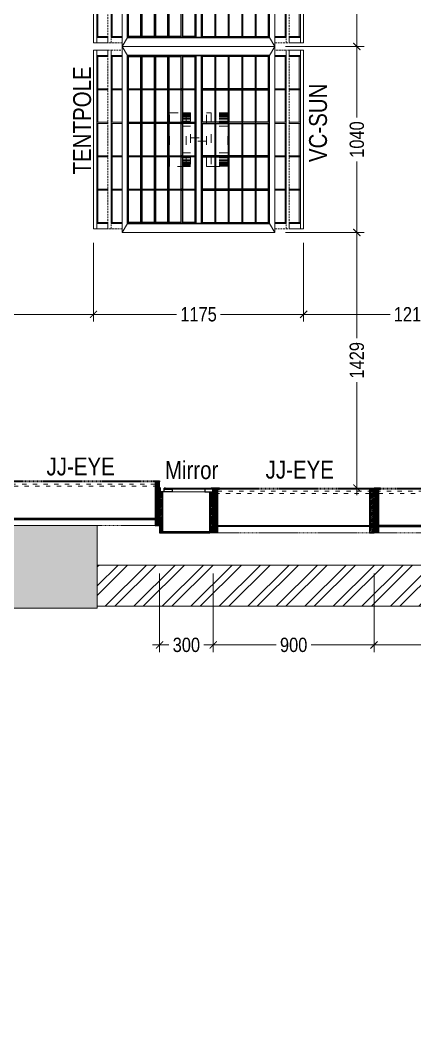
# Model space of a CAD drawing. Extents: x 4444 to 22214, y -867569 to -857440.
# Drawn here: x 8259 to 10467, y -867352 to -861721 of the extents above; entities that cross this region are included whole.
import ezdxf
from ezdxf.lldxf.tags import DXFTag

# ---------------------------------------------------------------- set-up
doc = ezdxf.new("R2010")
doc.units = 0
doc.header["$LTSCALE"] = 40
doc.header["$MEASUREMENT"] = 0
doc.header["$PDMODE"] = 3
for name, pattern in [('a_p6_plan_L18$0$HIDDEN', [0.375, 0.25, -0.125]), ('ACAD_ISO03W100', [30, 12, -18]), ('HIDDEN2', [0.1875, 0.125, -0.0625])]:
    doc.linetypes.add(name, pattern=pattern)
for name, color, linetype, lineweight in [('A-WALL-MASY', 1, 'Continuous', 9), ('Column', 243, 'Continuous', 9), ('Column hatch', 8, 'Continuous', 9), ('dimensions', 149, 'Continuous', 5), ('Floor-Unit', 1, 'Continuous', 13), ('LENS_TEXT', 31, 'HIDDEN2', 5), ('LN-DIMENSION', 252, 'Continuous', 5), ('LN-ELEVATION-1', 81, 'Continuous', 25), ('LN-ELEVATION-2', 103, 'Continuous', 20), ('LN-ELEVATION-3', 125, 'a_p6_plan_L18$0$HIDDEN', 18), ('LN-ELEVATION-4', 145, 'Continuous', 13), ('LN-ELEVATION-5', 167, 'Continuous', 5), ('LN-HATCH', 251, 'Continuous', 0), ('Mirror', 4, 'Continuous', 15), ('wall hatch', 22, 'Continuous', 9)]:
    doc.layers.add(name, color=color, linetype=linetype, lineweight=lineweight)
doc.styles.get("Standard").update_dxf_attribs({"font": 'ARIALN.TTF'})
tags = doc.linetypes.add('DASHED2', pattern=[0.375, 0.25, -0.125]).pattern_tags.tags
tags[6:7] = [DXFTag(74, 4), DXFTag(75, 0), DXFTag(340, '0'), DXFTag(46, 1.0), DXFTag(50, 0.0), DXFTag(44, 0.0), DXFTag(45, 0.0)]
tags[4:5] = [DXFTag(74, 4), DXFTag(75, 0), DXFTag(340, '0'), DXFTag(46, 1.0), DXFTag(50, 0.0), DXFTag(44, 0.0), DXFTag(45, 0.0)]
doc.dimstyles.new('Working', dxfattribs={"dimscale": 0.8, "dimtxt": 100, "dimasz": 50, "dimexe": 50, "dimexo": 50, "dimgap": 25, "dimtad": 0, "dimdec": 0, "dimzin": 0, "dimdsep": 46, "dimtxsty": 'Standard', "dimblk": 'ARCHTICK', "dimcen": 0, "dimdle": 50, "dimclrd": 250, "dimclre": 8, "dimclrt": 7, "dimadec": 0, "dimazin": 0, "dimtfac": 1, "dimtdec": 0, "dimtofl": 0, "dimtmove": 1, "dimatfit": 3, "dimfxl": 3, "dimtolj": 1, "dimlwd": 5, "dimlwe": 0, "dimarcsym": 0})
pattern_1 = [(45, (4208834.247, 1706614.74), (-4.4901280605, 4.4901280605), [])]
pattern_2 = [(45, (4209134.247, 1706614.74), (-4.4901280605, 4.4901280605), [])]

# ---------------------------------------------------------------- blocks, each defined once
blk = doc.blocks.new('awefqwf')
at = {"layer": 'Column hatch'}
h = blk.add_hatch(color=256, dxfattribs=at)
h.dxf.hatch_style = 1
h.paths.add_polyline_path([(-4403, -8989), (-3393, -8989), (-3393, -8439), (-4403, -8439)])
h.paths.add_polyline_path([(-377, -4885), (0, -4885), (0, -4436), (-377, -4436)])
h.paths.add_polyline_path([(-684, -443), (0, -443), (0, 0), (-684, 0)])
h.paths.add_polyline_path([(-4254, -582), (-3474, -582), (-3474, 0), (-4254, 0)])
h.paths.add_polyline_path([(-9029, -617), (-8338, -617), (-8338, 0), (-9029, 0)])
h.paths.add_polyline_path([(-13667, -615), (-12948, -615), (-12948, 0), (-13667, 0)])
h.paths.add_polyline_path([(-13655, -6646), (-13124, -6646), (-13124, -6185), (-13655, -6185)])
at = {"layer": 'wall hatch'}
h = blk.add_hatch(dxfattribs=at)
h.set_pattern_fill('ANSI32', color=256, scale=300, angle=-0.13)
h.set_pattern_definition([(44.87, (-16178221.86, 1096019.62), (-79.36881616, 79.7298001), []), (44.87, (-16178168.82, 1096019.5), (-79.36881616, 79.7298001), [])])
h.paths.add_polyline_path([(-13124, -6636), (-8523, -6636), (-8523, -6455), (-6255, -6455), (-6255, -7141), (-5150, -7141), (-5150, -8989), (-4403, -8989), (-4403, -8776), (-4920, -8776), (-4920, -7019), (-4275, -7019), (-4275, -6225), (-4375, -6225), (-4375, -6911), (-6025, -6911), (-6025, -6225), (-8753, -6225), (-8753, -6406), (-13124, -6406)])
h.paths.add_polyline_path([(-3615, -8439), (-3393, -8439), (-3393, -6225), (-3615, -6225)])
h.paths.add_polyline_path([(-3393, -8989), (0, -8989), (0, -4885), (-230, -4885), (-230, -8759), (-3393, -8759)])
h.paths.add_polyline_path([(-177, -4436), (0, -4436), (0, -443), (-177, -443)])
h.paths.add_polyline_path([(-8338, -286), (-4254, -286), (-4254, 0), (-8338, 0)])
h.paths.add_polyline_path([(-12948, -307), (-9029, -307), (-9029, 0), (-12948, 0)])
h.paths.add_polyline_path([(-3474, -230), (-684, -230), (-684, 0), (-3474, 0)])
at = {"layer": 'A-WALL-MASY'}
for p, q in [((-13124, -6406), (-8753, -6406)), ((-13124, -6636), (-8523, -6636))]:
    blk.add_line(p, q, dxfattribs=at)
at = {"layer": 'Column'}
blk.add_lwpolyline([(-13124, -6185), (-13655, -6185), (-13655, -6646), (-13124, -6646)], close=True, dxfattribs=at)
blk = doc.blocks.new('GFCHGFD')
at = {"layer": 'LN-HATCH', "ltscale": 0.5}
h = blk.add_hatch(dxfattribs=at)
h.set_pattern_fill('ANSI31', color=256, scale=2)
h.set_pattern_definition([(45, (4060076.63, 1708724.648), (-4.4901280605, 4.4901280605), [])])
h.paths.add_polyline_path([(-144.2, 105.2), (-126.2, 105.2), (-126.2, -123.8), (-144.2, -123.8)])
h.paths.add_polyline_path([(-126.2, 99.2), (137.8, 99.2), (137.8, 105.2), (-126.2, 105.2)])
h.paths.add_polyline_path([(155.8, 105.2), (137.8, 105.2), (137.8, -123.8), (155.8, -123.8)])
at = {"layer": 'LN-ELEVATION-1'}
for points in [[(-144.2, 105.2), (-126.2, 105.2), (-126.2, -123.8), (-144.2, -123.8)], [(-126.2, 99.2), (137.8, 99.2), (137.8, 105.2), (-126.2, 105.2)], [(155.8, 105.2), (137.8, 105.2), (137.8, -123.8), (155.8, -123.8)], [(-97.2, -137.8), (-97.2, -123.8), (-142.2, -123.8), (-142.2, -144.8), (-133.2, -144.8), (-133.2, -143.3), (-140.7, -143.3), (-140.7, -137.8)], [(85.8, -137.8), (85.8, -123.8), (130.8, -123.8), (130.8, -144.8), (121.8, -144.8), (121.8, -143.3), (129.3, -143.3), (129.3, -137.8)], [(147.8, -144.8), (147.8, -143.3), (152.3, -143.3), (152.3, -125.3), (130.8, -125.3), (130.8, -123.8), (153.8, -123.8), (153.8, -144.8)]]:
    blk.add_lwpolyline(points, close=True, dxfattribs=at)
at = {"layer": 'LN-ELEVATION-2'}
blk.add_lwpolyline([(-97.2, -137.8), (85.8, -137.8), (85.8, -123.8), (-97.2, -123.8)], close=True, dxfattribs=at)
at = {"layer": 'LN-ELEVATION-4', "ltscale": 0.5}
blk.add_line((121.8, -144.8), (-133.2, -144.8), dxfattribs=at)
at = {"layer": 'Mirror', "lineweight": 0}
blk.add_lwpolyline([(-140.7, -137.8), (129.3, -137.8), (129.3, -143.3), (-140.7, -143.3)], close=True, dxfattribs=at)
blk = doc.blocks.new('dfbdfhq')
at = {"layer": 'LN-HATCH', "ltscale": 0.5}
h = blk.add_hatch(dxfattribs=at)
h.set_pattern_fill('ANSI31', color=256, scale=50)
h.paths.add_polyline_path([(-911.8, 0), (-911.8, -190), (-905.8, -190), (-905.8, -200), (-911.8, -200), (-911.8, -244), (-886.8, -244), (-886.8, 0)])
h = blk.add_hatch(dxfattribs=at)
h.set_pattern_fill('ANSI31', color=256, scale=2)
h.set_pattern_definition(pattern_1)
h.paths.add_polyline_path([(-11.8, 0), (-11.8, -190), (-17.8, -190), (-17.8, -200), (-11.8, -200), (-11.8, -244), (-36.8, -244), (-36.8, 0)])
h = blk.add_hatch(dxfattribs=at)
h.set_pattern_fill('ANSI31', color=256, scale=2)
h.set_pattern_definition(pattern_2)
h.paths.add_polyline_path([(-36.8, -40), (-886.8, -40), (-886.8, -34), (-36.8, -34)])
h = blk.add_hatch(dxfattribs=at)
h.set_pattern_fill('ANSI31', color=256, scale=2)
h.set_pattern_definition(pattern_2)
h.paths.add_polyline_path([(-876.8, -244), (-876.8, -250), (-911.8, -250), (-911.8, -244)])
h = blk.add_hatch(dxfattribs=at)
h.set_pattern_fill('ANSI31', color=256, scale=2)
h.set_pattern_definition(pattern_1)
h.paths.add_polyline_path([(-46.8, -244), (-46.8, -250), (-11.8, -250), (-11.8, -244)])
at = {"layer": 'LN-ELEVATION-1', "ltscale": 0.5}
for points in [[(-911.8, 0), (-911.8, -190), (-905.8, -190), (-905.8, -200), (-911.8, -200), (-911.8, -244), (-886.8, -244), (-886.8, 0)], [(-11.8, 0), (-11.8, -190), (-17.8, -190), (-17.8, -200), (-11.8, -200), (-11.8, -244), (-36.8, -244), (-36.8, 0)], [(-36.8, -40), (-886.8, -40), (-886.8, -34), (-36.8, -34)], [(-876.8, -244), (-876.8, -250), (-911.8, -250), (-911.8, -244)], [(-46.8, -244), (-46.8, -250), (-11.8, -250), (-11.8, -244)]]:
    blk.add_lwpolyline(points, close=True, dxfattribs=at)
at = {"layer": 'LN-ELEVATION-3', "ltscale": 0.5}
for p, q in [((-886.8, 0), (-36.8, 0)), ((-876.8, -244), (-46.8, -244)), ((-46.8, -250), (-876.8, -250))]:
    blk.add_line(p, q, dxfattribs=at)
at = {"layer": 'LN-ELEVATION-4', "linetype": 'ACAD_ISO03W100', "ltscale": 0.05}
blk.add_lwpolyline([(-886.8, -220), (-36.8, -220), (-36.8, -232), (-886.8, -232)], close=True, dxfattribs=at)
blk = doc.blocks.new('ffgd')
at = {"layer": 'LN-ELEVATION-4', "linetype": 'ACAD_ISO03W100', "ltscale": 0.1}
blk.add_lwpolyline([(0, 47.3), (0, -41.5), (-20, -41.5), (-20, 47.3)], close=True, dxfattribs=at)
at = {"layer": 'LN-ELEVATION-5', "linetype": 'ACAD_ISO03W100', "ltscale": 0.1}
for p, q in [((-159.9, 165.7), (-159.9, 47.3)), ((-159.7, 165.7), (-159.7, 47.3)), ((-159.4, 165.7), (-159.4, 47.3)), ((-159, 165.7), (-159, 47.3)), ((-158.5, 165.7), (-158.5, 47.3)), ((-157.9, 165.7), (-157.9, 47.3)), ((-157.1, 165.7), (-157.1, 47.3)), ((-156.1, 165.7), (-156.1, 47.3)), ((-154.1, 165.7), (-154.1, 47.3)), ((-151.1, 165.7), (-151.1, 47.3)), ((-146.1, 165.7), (-146.1, 47.3)), ((-141.1, 165.7), (-141.1, 47.3)), ((-135.1, 165.7), (-135.1, 47.3)), ((-128.1, 165.7), (-128.1, 47.3)), ((-120.1, 165.7), (-120.1, 47.3)), ((-111.1, 165.7), (-111.1, 47.3)), ((-102.1, 165.7), (-102.1, 47.3)), ((-85, 165.7), (-85, 47.3)), ((65, 165.7), (65, 47.3)), ((82.1, 165.7), (82.1, 47.3)), ((91.1, 165.7), (91.1, 47.3)), ((100.1, 165.7), (100.1, 47.3)), ((108.1, 165.7), (108.1, 47.3)), ((115.1, 165.7), (115.1, 47.3)), ((121.1, 165.7), (121.1, 47.3)), ((126.1, 165.7), (126.1, 47.3)), ((131.1, 165.7), (131.1, 47.3)), ((134.1, 165.7), (134.1, 47.3)), ((136.1, 165.7), (136.1, 47.3)), ((137.1, 165.7), (137.1, 47.3)), ((137.9, 165.7), (137.9, 47.3)), ((138.5, 165.7), (138.5, 47.3)), ((139, 165.7), (139, 47.3)), ((139.4, 165.7), (139.4, 47.3)), ((139.7, 165.7), (139.7, 47.3)), ((139.9, 165.7), (139.9, 47.3)), ((-159.9, -41.5), (-159.9, -159.9)), ((-159.7, -41.5), (-159.7, -159.9)), ((-159.4, -41.5), (-159.4, -159.9)), ((-159, -41.5), (-159, -159.9)), ((-158.5, -41.5), (-158.5, -159.9)), ((-157.9, -41.5), (-157.9, -159.9)), ((-157.1, -41.5), (-157.1, -159.9)), ((-156.1, -41.5), (-156.1, -159.9)), ((-154.1, -41.5), (-154.1, -159.9)), ((-151.1, -41.5), (-151.1, -159.9)), ((-146.1, -41.5), (-146.1, -159.9)), ((-141.1, -41.5), (-141.1, -159.9)), ((-135.1, -41.5), (-135.1, -159.9)), ((-128.1, -41.5), (-128.1, -159.9)), ((-120.1, -41.5), (-120.1, -159.9)), ((-111.1, -41.5), (-111.1, -159.9)), ((-102.1, -41.5), (-102.1, -159.9)), ((-85, -41.5), (-85, -159.9)), ((65, -41.5), (65, -159.9)), ((82.1, -41.5), (82.1, -159.9)), ((91.1, -41.5), (91.1, -159.9)), ((100.1, -41.5), (100.1, -159.9)), ((108.1, -41.5), (108.1, -159.9)), ((115.1, -41.5), (115.1, -159.9)), ((121.1, -41.5), (121.1, -159.9)), ((126.1, -41.5), (126.1, -159.9)), ((131.1, -41.5), (131.1, -159.9)), ((134.1, -41.5), (134.1, -159.9)), ((136.1, -41.5), (136.1, -159.9)), ((137.1, -41.5), (137.1, -159.9)), ((137.9, -41.5), (137.9, -159.9)), ((138.5, -41.5), (138.5, -159.9)), ((139, -41.5), (139, -159.9)), ((139.4, -41.5), (139.4, -159.9)), ((139.7, -41.5), (139.7, -159.9)), ((139.9, -41.5), (139.9, -159.9))]:
    blk.add_line(p, q, dxfattribs=at)
for points in [[(140, 73), (140, 165.7), (-160, 165.7), (-160, 73)], [(140, -67.1), (140, -159.9), (-160, -159.9), (-160, -67.1)]]:
    blk.add_lwpolyline(points, dxfattribs=at)
for points in [[(140, 73), (140, 47.3), (-160, 47.3), (-160, 73)], [(140, -41.5), (140, -67.1), (-160, -67.1), (-160, -41.5)]]:
    blk.add_lwpolyline(points, close=True, dxfattribs=at)
blk = doc.blocks.new('A$Cf47e29e2')
at = {"layer": 'LN-ELEVATION-1'}
for points in [[(-341.8, -6), (-341.8, 934), (453.2, 934), (453.2, -6)], [(40.7, -6), (40.7, 934), (-341.8, 934), (-341.8, -6)], [(-260.8, 747.2), (-260.8, 934), (-266.8, 934), (-266.8, 747.2)], [(-185.4, 747.2), (-185.4, 934), (-191.4, 934), (-191.4, 747.2)], [(-110.1, 747.2), (-110.1, 934), (-116.1, 934), (-116.1, 747.2)], [(-34.7, 747.2), (-34.7, 934), (-40.7, 934), (-40.7, 747.2)], [(70.7, -6), (70.7, 934), (40.7, 934), (40.7, -6)], [(70.7, -6), (70.7, 934), (453.2, 934), (453.2, -6)], [(146.1, 747.2), (146.1, 934), (152.1, 934), (152.1, 747.2)], [(221.4, 747.2), (221.4, 934), (227.4, 934), (227.4, 747.2)], [(296.8, 747.2), (296.8, 934), (302.8, 934), (302.8, 747.2)], [(372.2, 747.2), (372.2, 934), (378.2, 934), (378.2, 747.2)], [(40.7, 741.2), (40.7, 747.2), (-341.8, 747.2), (-341.8, 741.2)], [(-260.8, 560.4), (-260.8, 741.2), (-266.8, 741.2), (-266.8, 560.4)], [(-185.4, 560.4), (-185.4, 741.2), (-191.4, 741.2), (-191.4, 560.4)], [(-110.1, 560.4), (-110.1, 741.2), (-116.1, 741.2), (-116.1, 560.4)], [(-34.7, 560.4), (-34.7, 741.2), (-40.7, 741.2), (-40.7, 560.4)], [(70.7, 741.2), (70.7, 747.2), (453.2, 747.2), (453.2, 741.2)], [(146.1, 560.4), (146.1, 741.2), (152.1, 741.2), (152.1, 560.4)], [(221.4, 560.4), (221.4, 741.2), (227.4, 741.2), (227.4, 560.4)], [(296.8, 560.4), (296.8, 741.2), (302.8, 741.2), (302.8, 560.4)], [(372.2, 560.4), (372.2, 741.2), (378.2, 741.2), (378.2, 560.4)], [(40.7, 554.4), (40.7, 560.4), (-341.8, 560.4), (-341.8, 554.4)], [(-260.8, 373.6), (-260.8, 554.4), (-266.8, 554.4), (-266.8, 373.6)], [(-185.4, 373.6), (-185.4, 554.4), (-191.4, 554.4), (-191.4, 373.6)], [(-110.1, 373.6), (-110.1, 554.4), (-116.1, 554.4), (-116.1, 373.6)], [(-34.7, 373.6), (-34.7, 554.4), (-40.7, 554.4), (-40.7, 373.6)], [(70.7, 554.4), (70.7, 560.4), (453.2, 560.4), (453.2, 554.4)], [(146.1, 373.6), (146.1, 554.4), (152.1, 554.4), (152.1, 373.6)], [(221.4, 373.6), (221.4, 554.4), (227.4, 554.4), (227.4, 373.6)], [(296.8, 373.6), (296.8, 554.4), (302.8, 554.4), (302.8, 373.6)], [(372.2, 373.6), (372.2, 554.4), (378.2, 554.4), (378.2, 373.6)], [(40.7, 367.6), (40.7, 373.6), (-341.8, 373.6), (-341.8, 367.6)], [(-260.8, 186.8), (-260.8, 367.6), (-266.8, 367.6), (-266.8, 186.8)], [(-185.4, 186.8), (-185.4, 367.6), (-191.4, 367.6), (-191.4, 186.8)], [(-110.1, 186.8), (-110.1, 367.6), (-116.1, 367.6), (-116.1, 186.8)], [(-34.7, 186.8), (-34.7, 367.6), (-40.7, 367.6), (-40.7, 186.8)], [(70.7, 367.6), (70.7, 373.6), (453.2, 373.6), (453.2, 367.6)], [(146.1, 186.8), (146.1, 367.6), (152.1, 367.6), (152.1, 186.8)], [(221.4, 186.8), (221.4, 367.6), (227.4, 367.6), (227.4, 186.8)], [(296.8, 186.8), (296.8, 367.6), (302.8, 367.6), (302.8, 186.8)], [(372.2, 186.8), (372.2, 367.6), (378.2, 367.6), (378.2, 186.8)], [(40.7, 180.8), (40.7, 186.8), (-341.8, 186.8), (-341.8, 180.8)], [(-260.8, -6), (-260.8, 180.8), (-266.8, 180.8), (-266.8, -6)], [(-185.4, -6), (-185.4, 180.8), (-191.4, 180.8), (-191.4, -6)], [(-110.1, -6), (-110.1, 180.8), (-116.1, 180.8), (-116.1, -6)], [(-34.7, -6), (-34.7, 180.8), (-40.7, 180.8), (-40.7, -6)], [(70.7, 180.8), (70.7, 186.8), (453.2, 186.8), (453.2, 180.8)], [(146.1, -6), (146.1, 180.8), (152.1, 180.8), (152.1, -6)], [(221.4, -6), (221.4, 180.8), (227.4, 180.8), (227.4, -6)], [(296.8, -6), (296.8, 180.8), (302.8, 180.8), (302.8, -6)], [(372.2, -6), (372.2, 180.8), (378.2, 180.8), (378.2, -6)]]:
    blk.add_lwpolyline(points, close=True, dxfattribs=at)
for points in [[(-191.4, 928), (-335.8, 928), (-335.8, 747.2)], [(-116.1, 928), (-185.4, 928)], [(-40.7, 928), (-110.1, 928)], [(34.7, 747.2), (34.7, 928), (-34.7, 928)], [(76.7, 747.2), (76.7, 928), (146.1, 928)], [(152.1, 928), (221.4, 928)], [(227.4, 928), (296.8, 928)], [(302.8, 928), (447.2, 928), (447.2, 747.2)], [(-335.8, 741.2), (-335.8, 560.4)], [(34.7, 560.4), (34.7, 741.2)], [(76.7, 560.4), (76.7, 741.2)], [(447.2, 741.2), (447.2, 560.4)], [(-335.8, 554.4), (-335.8, 373.6)], [(34.7, 373.6), (34.7, 554.4)], [(76.7, 373.6), (76.7, 554.4)], [(447.2, 554.4), (447.2, 373.6)], [(-335.8, 367.6), (-335.8, 186.8)], [(34.7, 186.8), (34.7, 367.6)], [(76.7, 186.8), (76.7, 367.6)], [(447.2, 367.6), (447.2, 186.8)], [(-335.8, 180.8), (-335.8, 0), (-191.4, 0)], [(-34.7, 0), (34.7, 0), (34.7, 180.8)], [(146.1, 0), (76.7, 0), (76.7, 180.8)], [(447.2, 180.8), (447.2, 0), (302.8, 0)], [(-185.4, 0), (-116.1, 0)], [(-110.1, 0), (-40.7, 0)], [(221.4, 0), (152.1, 0)], [(296.8, 0), (227.4, 0)]]:
    blk.add_lwpolyline(points, dxfattribs=at)
at = {"layer": 'LN-ELEVATION-2'}
blk.add_lwpolyline([(-371.8, -56), (-371.8, 984), (483.2, 984), (483.2, -56)], close=True, dxfattribs=at)
for points in [[(-341.8, 934), (-371.8, 984)], [(453.2, 934), (483.2, 984)], [(-341.8, -6), (-371.8, -56)], [(453.2, -6), (483.2, -56)]]:
    blk.add_lwpolyline(points, dxfattribs=at)
at = {"layer": 'LN-ELEVATION-3'}
for points in [[(-433.8, -36), (-433.8, 964), (-451.8, 964), (-451.8, -36)], [(-371.8, 934), (-371.8, 964), (-433.8, 964), (-433.8, 934)], [(483.2, 934), (483.2, 964), (545.2, 964), (545.2, 934)], [(545.2, -36), (545.2, 964), (563.2, 964), (563.2, -36)], [(-371.8, -36), (-371.8, -6), (-433.8, -6), (-433.8, -36)], [(483.2, -36), (483.2, -6), (545.2, -6), (545.2, -36)]]:
    blk.add_lwpolyline(points, close=True, dxfattribs=at)
at = {"layer": 'LN-ELEVATION-4'}
for points in [[(-513.8, -36), (-513.8, 964), (-531.8, 964), (-531.8, -36)], [(-451.8, 934), (-451.8, 964), (-513.8, 964), (-513.8, 934)], [(563.2, 934), (563.2, 964), (625.2, 964), (625.2, 934)], [(625.2, -36), (625.2, 964), (643.2, 964), (643.2, -36)], [(-371.8, 928), (-371.8, 934), (-433.8, 934), (-433.8, 928)], [(-427.8, 747.2), (-427.8, 928), (-433.8, 928), (-433.8, 747.2)], [(483.2, 928), (483.2, 934), (545.2, 934), (545.2, 928)], [(539.2, 747.2), (539.2, 928), (545.2, 928), (545.2, 747.2)], [(-371.8, 741.2), (-371.8, 747.2), (-433.8, 747.2), (-433.8, 741.2)], [(-427.8, 560.4), (-427.8, 741.2), (-433.8, 741.2), (-433.8, 560.4)], [(483.2, 741.2), (483.2, 747.2), (545.2, 747.2), (545.2, 741.2)], [(539.2, 560.4), (539.2, 741.2), (545.2, 741.2), (545.2, 560.4)], [(-371.8, 554.4), (-371.8, 560.4), (-433.8, 560.4), (-433.8, 554.4)], [(-427.8, 373.6), (-427.8, 554.4), (-433.8, 554.4), (-433.8, 373.6)], [(483.2, 554.4), (483.2, 560.4), (545.2, 560.4), (545.2, 554.4)], [(539.2, 373.6), (539.2, 554.4), (545.2, 554.4), (545.2, 373.6)], [(-371.8, 367.6), (-371.8, 373.6), (-433.8, 373.6), (-433.8, 367.6)], [(-427.8, 186.8), (-427.8, 367.6), (-433.8, 367.6), (-433.8, 186.8)], [(483.2, 367.6), (483.2, 373.6), (545.2, 373.6), (545.2, 367.6)], [(539.2, 186.8), (539.2, 367.6), (545.2, 367.6), (545.2, 186.8)], [(-371.8, 180.8), (-371.8, 186.8), (-433.8, 186.8), (-433.8, 180.8)], [(-427.8, 0), (-427.8, 180.8), (-433.8, 180.8), (-433.8, 0)], [(483.2, 180.8), (483.2, 186.8), (545.2, 186.8), (545.2, 180.8)], [(539.2, 0), (539.2, 180.8), (545.2, 180.8), (545.2, 0)], [(-371.8, -6), (-371.8, 0), (-433.8, 0), (-433.8, -6)], [(483.2, -6), (483.2, 0), (545.2, 0), (545.2, -6)], [(-451.8, -36), (-451.8, -6), (-513.8, -6), (-513.8, -36)], [(563.2, -36), (563.2, -6), (625.2, -6), (625.2, -36)]]:
    blk.add_lwpolyline(points, close=True, dxfattribs=at)
at = {"layer": 'LN-ELEVATION-5'}
for points in [[(-451.8, 928), (-451.8, 934), (-513.8, 934), (-513.8, 928)], [(-507.8, 747.2), (-507.8, 928), (-513.8, 928), (-513.8, 747.2)], [(563.2, 928), (563.2, 934), (625.2, 934), (625.2, 928)], [(619.2, 747.2), (619.2, 928), (625.2, 928), (625.2, 747.2)], [(-451.8, 741.2), (-451.8, 747.2), (-513.8, 747.2), (-513.8, 741.2)], [(-507.8, 560.4), (-507.8, 741.2), (-513.8, 741.2), (-513.8, 560.4)], [(563.2, 741.2), (563.2, 747.2), (625.2, 747.2), (625.2, 741.2)], [(619.2, 560.4), (619.2, 741.2), (625.2, 741.2), (625.2, 560.4)], [(-451.8, 554.4), (-451.8, 560.4), (-513.8, 560.4), (-513.8, 554.4)], [(-507.8, 373.6), (-507.8, 554.4), (-513.8, 554.4), (-513.8, 373.6)], [(563.2, 554.4), (563.2, 560.4), (625.2, 560.4), (625.2, 554.4)], [(619.2, 373.6), (619.2, 554.4), (625.2, 554.4), (625.2, 373.6)], [(-451.8, 367.6), (-451.8, 373.6), (-513.8, 373.6), (-513.8, 367.6)], [(-507.8, 186.8), (-507.8, 367.6), (-513.8, 367.6), (-513.8, 186.8)], [(563.2, 367.6), (563.2, 373.6), (625.2, 373.6), (625.2, 367.6)], [(619.2, 186.8), (619.2, 367.6), (625.2, 367.6), (625.2, 186.8)], [(-451.8, 180.8), (-451.8, 186.8), (-513.8, 186.8), (-513.8, 180.8)], [(-507.8, 0), (-507.8, 180.8), (-513.8, 180.8), (-513.8, 0)], [(563.2, 180.8), (563.2, 186.8), (625.2, 186.8), (625.2, 180.8)], [(619.2, 0), (619.2, 180.8), (625.2, 180.8), (625.2, 0)], [(-451.8, -6), (-451.8, 0), (-513.8, 0), (-513.8, -6)], [(563.2, -6), (563.2, 0), (625.2, 0), (625.2, -6)]]:
    blk.add_lwpolyline(points, close=True, dxfattribs=at)
at = {"layer": 'LN-DIMENSION', "xscale": -1, "rotation": 270}
blk.add_blockref('ffgd', (52.8, 474), dxfattribs=at)
blk = doc.blocks.new('_ArchTick')
at = {"const_width": 0.15}
blk.add_lwpolyline([(-0.5, -0.5), (0.5, 0.5)], dxfattribs=at)
blk = doc.blocks.new('*D127')
at = {"layer": 'Defpoints', "color": 0, "ltscale": 50, "transparency": 16777216}
for p in [(9038.9, -864588.1), (9338.9, -864588.1), (9338.9, -865215.8)]:
    blk.add_point(p, dxfattribs=at)
at = {"layer": 'dimensions', "color": 8, "linetype": 'DASHED2', "lineweight": 0, "ltscale": 50, "transparency": 16777216}
for p, q in [((9038.9, -864815.8), (9038.9, -865255.8)), ((9338.9, -864815.8), (9338.9, -865255.8))]:
    blk.add_line(p, q, dxfattribs=at)
at = {"layer": 'dimensions', "color": 250, "linetype": 'DASHED2', "lineweight": 5, "ltscale": 50, "transparency": 16777216}
for p, q in [((8998.9, -865215.8), (9096.5, -865215.8)), ((9378.9, -865215.8), (9281.2, -865215.8))]:
    blk.add_line(p, q, dxfattribs=at)
at = {"layer": 'dimensions', "color": 250, "lineweight": 5, "ltscale": 50, "transparency": 16777216, "xscale": 40, "yscale": 40, "zscale": 40, "rotation": 180}
blk.add_blockref('_ArchTick', (9038.9, -865215.8), dxfattribs=at)
at = {"layer": 'dimensions', "color": 250, "lineweight": 5, "ltscale": 50, "transparency": 16777216, "xscale": 40, "yscale": 40, "zscale": 40}
blk.add_blockref('_ArchTick', (9338.9, -865215.8), dxfattribs=at)
at = {"layer": 'dimensions', "color": 7, "ltscale": 50, "transparency": 16777216, "insert": (9188.9, -865215.8), "char_height": 80, "attachment_point": 5, "bg_fill": 3, "box_fill_scale": 1.25, "bg_fill_color": 9, "bg_fill_true_color": 13158600, "bg_fill_transparency": 0}
blk.add_mtext('\\A1;300', dxfattribs=at)
blk = doc.blocks.new('*D128')
at = {"layer": 'Defpoints', "color": 0, "ltscale": 50, "transparency": 16777216}
for p in [(9338.9, -864588.1), (10238.9, -864588.1), (10238.9, -865215.8)]:
    blk.add_point(p, dxfattribs=at)
at = {"layer": 'dimensions', "color": 8, "linetype": 'DASHED2', "lineweight": 0, "ltscale": 50, "transparency": 16777216}
for p, q in [((9338.9, -864815.8), (9338.9, -865255.8)), ((10238.9, -864815.8), (10238.9, -865255.8))]:
    blk.add_line(p, q, dxfattribs=at)
at = {"layer": 'dimensions', "color": 250, "linetype": 'DASHED2', "lineweight": 5, "ltscale": 50, "transparency": 16777216}
for p, q in [((9298.9, -865215.8), (9696.5, -865215.8)), ((10278.9, -865215.8), (9881.2, -865215.8))]:
    blk.add_line(p, q, dxfattribs=at)
at = {"layer": 'dimensions', "color": 250, "lineweight": 5, "ltscale": 50, "transparency": 16777216, "xscale": 40, "yscale": 40, "zscale": 40, "rotation": 180}
blk.add_blockref('_ArchTick', (9338.9, -865215.8), dxfattribs=at)
at = {"layer": 'dimensions', "color": 250, "lineweight": 5, "ltscale": 50, "transparency": 16777216, "xscale": 40, "yscale": 40, "zscale": 40}
blk.add_blockref('_ArchTick', (10238.9, -865215.8), dxfattribs=at)
at = {"layer": 'dimensions', "color": 7, "ltscale": 50, "transparency": 16777216, "insert": (9788.9, -865215.8), "char_height": 80, "attachment_point": 5, "bg_fill": 3, "box_fill_scale": 1.25, "bg_fill_color": 9, "bg_fill_true_color": 13158600, "bg_fill_transparency": 0}
blk.add_mtext('\\A1;900', dxfattribs=at)
blk = doc.blocks.new('*D129')
at = {"layer": 'Defpoints', "color": 0, "ltscale": 50, "transparency": 16777216}
for p in [(10238.9, -864588.1), (11138.9, -864588.1), (11138.9, -865215.8)]:
    blk.add_point(p, dxfattribs=at)
at = {"layer": 'dimensions', "color": 8, "linetype": 'DASHED2', "lineweight": 0, "ltscale": 50, "transparency": 16777216}
for p, q in [((10238.9, -864815.8), (10238.9, -865255.8)), ((11138.9, -864815.8), (11138.9, -865255.8))]:
    blk.add_line(p, q, dxfattribs=at)
at = {"layer": 'dimensions', "color": 250, "linetype": 'DASHED2', "lineweight": 5, "ltscale": 50, "transparency": 16777216}
for p, q in [((10198.9, -865215.8), (10596.5, -865215.8)), ((11178.9, -865215.8), (10781.2, -865215.8))]:
    blk.add_line(p, q, dxfattribs=at)
at = {"layer": 'dimensions', "color": 250, "lineweight": 5, "ltscale": 50, "transparency": 16777216, "xscale": 40, "yscale": 40, "zscale": 40, "rotation": 180}
blk.add_blockref('_ArchTick', (10238.9, -865215.8), dxfattribs=at)
at = {"layer": 'dimensions', "color": 250, "lineweight": 5, "ltscale": 50, "transparency": 16777216, "xscale": 40, "yscale": 40, "zscale": 40}
blk.add_blockref('_ArchTick', (11138.9, -865215.8), dxfattribs=at)
at = {"layer": 'dimensions', "color": 7, "ltscale": 50, "transparency": 16777216, "insert": (10688.9, -865215.8), "char_height": 80, "attachment_point": 5, "bg_fill": 3, "box_fill_scale": 1.25, "bg_fill_color": 9, "bg_fill_true_color": 13158600, "bg_fill_transparency": 0}
blk.add_mtext('\\A1;900', dxfattribs=at)
blk = doc.blocks.new('*D59')
at = {"layer": 'Defpoints', "color": 0, "ltscale": 50, "transparency": 16777216}
for p in [(6899.9, -862826.6), (8669.6, -862888.6), (8669.6, -863366.5)]:
    blk.add_point(p, dxfattribs=at)
at = {"layer": 'dimensions', "color": 8, "linetype": 'DASHED2', "lineweight": 0, "ltscale": 50, "transparency": 16777216}
for p, q in [((6899.9, -862966.5), (6899.9, -863406.5)), ((8669.6, -862966.5), (8669.6, -863406.5))]:
    blk.add_line(p, q, dxfattribs=at)
at = {"layer": 'dimensions', "color": 250, "linetype": 'DASHED2', "lineweight": 5, "ltscale": 50, "transparency": 16777216}
for p, q in [((6859.9, -863366.5), (7670, -863366.5)), ((8709.6, -863366.5), (7899.5, -863366.5))]:
    blk.add_line(p, q, dxfattribs=at)
at = {"layer": 'dimensions', "color": 250, "lineweight": 5, "ltscale": 50, "transparency": 16777216, "xscale": 40, "yscale": 40, "zscale": 40, "rotation": 180}
blk.add_blockref('_ArchTick', (6899.9, -863366.5), dxfattribs=at)
at = {"layer": 'dimensions', "color": 250, "lineweight": 5, "ltscale": 50, "transparency": 16777216, "xscale": 40, "yscale": 40, "zscale": 40}
blk.add_blockref('_ArchTick', (8669.6, -863366.5), dxfattribs=at)
at = {"layer": 'dimensions', "color": 7, "ltscale": 50, "transparency": 16777216, "insert": (7784.7, -863366.5), "char_height": 80, "attachment_point": 5, "bg_fill": 3, "box_fill_scale": 1.25, "bg_fill_color": 9, "bg_fill_true_color": 13158600, "bg_fill_transparency": 0}
blk.add_mtext('\\A1;1770', dxfattribs=at)
blk = doc.blocks.new('*D60')
at = {"layer": 'Defpoints', "color": 0, "ltscale": 50, "transparency": 16777216}
for p in [(8669.6, -862888.6), (9844.6, -862888.6), (9844.6, -863366.5)]:
    blk.add_point(p, dxfattribs=at)
at = {"layer": 'dimensions', "color": 8, "linetype": 'DASHED2', "lineweight": 0, "ltscale": 50, "transparency": 16777216}
for p, q in [((8669.6, -862966.5), (8669.6, -863406.5)), ((9844.6, -862966.5), (9844.6, -863406.5))]:
    blk.add_line(p, q, dxfattribs=at)
at = {"layer": 'dimensions', "color": 250, "linetype": 'DASHED2', "lineweight": 5, "ltscale": 50, "transparency": 16777216}
for p, q in [((8629.6, -863366.5), (9142, -863366.5)), ((9884.6, -863366.5), (9372.2, -863366.5))]:
    blk.add_line(p, q, dxfattribs=at)
at = {"layer": 'dimensions', "color": 250, "lineweight": 5, "ltscale": 50, "transparency": 16777216, "xscale": 40, "yscale": 40, "zscale": 40, "rotation": 180}
blk.add_blockref('_ArchTick', (8669.6, -863366.5), dxfattribs=at)
at = {"layer": 'dimensions', "color": 250, "lineweight": 5, "ltscale": 50, "transparency": 16777216, "xscale": 40, "yscale": 40, "zscale": 40}
blk.add_blockref('_ArchTick', (9844.6, -863366.5), dxfattribs=at)
at = {"layer": 'dimensions', "color": 7, "ltscale": 50, "transparency": 16777216, "insert": (9257.1, -863366.5), "char_height": 80, "attachment_point": 5, "bg_fill": 3, "box_fill_scale": 1.25, "bg_fill_color": 9, "bg_fill_true_color": 13158600, "bg_fill_transparency": 0}
blk.add_mtext('\\A1;1175', dxfattribs=at)
blk = doc.blocks.new('*D61')
at = {"layer": 'Defpoints', "color": 0, "ltscale": 50, "transparency": 16777216}
for p in [(9844.6, -862888.6), (11057.1, -863133.1), (11057.1, -863366.5)]:
    blk.add_point(p, dxfattribs=at)
at = {"layer": 'dimensions', "color": 8, "linetype": 'DASHED2', "lineweight": 0, "ltscale": 50, "transparency": 16777216}
for p, q in [((9844.6, -862966.5), (9844.6, -863406.5)), ((11057.1, -863173.1), (11057.1, -863406.5))]:
    blk.add_line(p, q, dxfattribs=at)
at = {"layer": 'dimensions', "color": 250, "linetype": 'DASHED2', "lineweight": 5, "ltscale": 50, "transparency": 16777216}
for p, q in [((9804.6, -863366.5), (10336, -863366.5)), ((11097.1, -863366.5), (10565.7, -863366.5))]:
    blk.add_line(p, q, dxfattribs=at)
at = {"layer": 'dimensions', "color": 250, "lineweight": 5, "ltscale": 50, "transparency": 16777216, "xscale": 40, "yscale": 40, "zscale": 40, "rotation": 180}
blk.add_blockref('_ArchTick', (9844.6, -863366.5), dxfattribs=at)
at = {"layer": 'dimensions', "color": 250, "lineweight": 5, "ltscale": 50, "transparency": 16777216, "xscale": 40, "yscale": 40, "zscale": 40}
blk.add_blockref('_ArchTick', (11057.1, -863366.5), dxfattribs=at)
at = {"layer": 'dimensions', "color": 7, "ltscale": 50, "transparency": 16777216, "insert": (10450.9, -863366.5), "char_height": 80, "attachment_point": 5, "bg_fill": 3, "box_fill_scale": 1.25, "bg_fill_color": 9, "bg_fill_true_color": 13158600, "bg_fill_transparency": 0}
blk.add_mtext('\\A1;1213', dxfattribs=at)
blk = doc.blocks.new('*D65')
at = {"layer": 'Defpoints', "color": 0, "ltscale": 50, "transparency": 16777216}
for p in [(9684.6, -862908.6), (10142.7, -862908.6), (10092.6, -864338.1)]:
    blk.add_point(p, dxfattribs=at)
at = {"layer": 'dimensions', "color": 250, "linetype": 'DASHED2', "lineweight": 5, "ltscale": 50, "transparency": 16777216}
for p, q in [((10142.7, -862868.6), (10142.7, -863508.4)), ((10142.7, -864378.1), (10142.7, -863738.3))]:
    blk.add_line(p, q, dxfattribs=at)
at = {"layer": 'dimensions', "color": 8, "linetype": 'DASHED2', "lineweight": 0, "ltscale": 50, "transparency": 16777216}
for p, q in [((9742.7, -862908.6), (10182.7, -862908.6)), ((10132.6, -864338.1), (10182.7, -864338.1))]:
    blk.add_line(p, q, dxfattribs=at)
at = {"layer": 'dimensions', "color": 250, "lineweight": 5, "ltscale": 50, "transparency": 16777216, "xscale": 40, "yscale": 40, "zscale": 40}
for p, rotation in [((10142.7, -862908.6), 90), ((10142.7, -864338.1), 270)]:
    blk.add_blockref('_ArchTick', p, dxfattribs=dict(at, rotation=rotation))
at = {"layer": 'dimensions', "color": 7, "ltscale": 50, "transparency": 16777216, "insert": (10142.7, -863623.3), "char_height": 80, "attachment_point": 5, "rotation": 90, "bg_fill": 3, "box_fill_scale": 1.25, "bg_fill_color": 9, "bg_fill_true_color": 13158600, "bg_fill_transparency": 0}
blk.add_mtext('\\A1;1429', dxfattribs=at)
blk = doc.blocks.new('*D66')
at = {"layer": 'Defpoints', "color": 0, "ltscale": 50, "transparency": 16777216}
for p in [(9684.6, -861868.6), (10142.7, -861868.6), (9684.6, -862908.6)]:
    blk.add_point(p, dxfattribs=at)
at = {"layer": 'dimensions', "color": 8, "linetype": 'DASHED2', "lineweight": 0, "ltscale": 50, "transparency": 16777216}
for p, q in [((9742.7, -861868.6), (10182.7, -861868.6)), ((9742.7, -862908.6), (10182.7, -862908.6))]:
    blk.add_line(p, q, dxfattribs=at)
at = {"layer": 'dimensions', "color": 250, "linetype": 'DASHED2', "lineweight": 5, "ltscale": 50, "transparency": 16777216}
for p, q in [((10142.7, -861828.6), (10142.7, -862273.8)), ((10142.7, -862948.6), (10142.7, -862503.3))]:
    blk.add_line(p, q, dxfattribs=at)
at = {"layer": 'dimensions', "color": 250, "lineweight": 5, "ltscale": 50, "transparency": 16777216, "xscale": 40, "yscale": 40, "zscale": 40}
for p, rotation in [((10142.7, -861868.6), 90), ((10142.7, -862908.6), 270)]:
    blk.add_blockref('_ArchTick', p, dxfattribs=dict(at, rotation=rotation))
at = {"layer": 'dimensions', "color": 7, "ltscale": 50, "transparency": 16777216, "insert": (10142.7, -862388.6), "char_height": 80, "attachment_point": 5, "rotation": 90, "bg_fill": 3, "box_fill_scale": 1.25, "bg_fill_color": 9, "bg_fill_true_color": 13158600, "bg_fill_transparency": 0}
blk.add_mtext('\\A1;1040', dxfattribs=at)
blk = doc.blocks.new('*D67')
at = {"layer": 'Defpoints', "color": 0, "ltscale": 50, "transparency": 16777216}
for p in [(9684.6, -860828.6), (10142.7, -860828.6), (9684.6, -861868.6)]:
    blk.add_point(p, dxfattribs=at)
at = {"layer": 'dimensions', "color": 250, "linetype": 'DASHED2', "lineweight": 5, "ltscale": 50, "transparency": 16777216}
for p, q in [((10142.7, -860788.6), (10142.7, -861233.8)), ((10142.7, -861908.6), (10142.7, -861463.3))]:
    blk.add_line(p, q, dxfattribs=at)
at = {"layer": 'dimensions', "color": 8, "linetype": 'DASHED2', "lineweight": 0, "ltscale": 50, "transparency": 16777216}
for p, q in [((9742.7, -860828.6), (10182.7, -860828.6)), ((9742.7, -861868.6), (10182.7, -861868.6))]:
    blk.add_line(p, q, dxfattribs=at)
at = {"layer": 'dimensions', "color": 250, "lineweight": 5, "ltscale": 50, "transparency": 16777216, "xscale": 40, "yscale": 40, "zscale": 40}
for p, rotation in [((10142.7, -860828.6), 90), ((10142.7, -861868.6), 270)]:
    blk.add_blockref('_ArchTick', p, dxfattribs=dict(at, rotation=rotation))
at = {"layer": 'dimensions', "color": 7, "ltscale": 50, "transparency": 16777216, "insert": (10142.7, -861348.6), "char_height": 80, "attachment_point": 5, "rotation": 90, "bg_fill": 3, "box_fill_scale": 1.25, "bg_fill_color": 9, "bg_fill_true_color": 13158600, "bg_fill_transparency": 0}
blk.add_mtext('\\A1;1040', dxfattribs=at)

msp = doc.modelspace()

# ---------------------------------------------------------------- block references
at = {"xscale": -1, "rotation": 180}
for p in [(9201.4, -860884.6), (9201.4, -861924.6)]:
    msp.add_blockref('A$Cf47e29e2', p, dxfattribs=at)
at = {"layer": 'dimensions', "color": 3, "ltscale": 50, "true_color": 0x15f609}
msp.add_blockref('awefqwf', (21813.9, -858363.1), dxfattribs=at)
at = {"layer": 'Floor-Unit', "xscale": -1, "rotation": 180}
for p in [(9050.7, -864548.1), (11150.7, -864588.1)]:
    msp.add_blockref('dfbdfhq', p, dxfattribs=at)
at = {"layer": 'Floor-Unit', "rotation": 180}
for name, p in [('GFCHGFD', (9194.7, -864482.9)), ('dfbdfhq', (9327.1, -864588.1))]:
    msp.add_blockref(name, p, dxfattribs=at)

# ---------------------------------------------------------------- texts
at = {"layer": 'LENS_TEXT', "linetype": 'Continuous', "ltscale": 3, "char_height": 100, "width": 421.567, "attachment_point": 5, "rotation": 90}
for s, insert in [('\\pxql;TENTPOLE', (8606.3, -862373.2)), ('\\pxql;VC-SUN', (9925.9, -862304))]:
    msp.add_mtext(s, dxfattribs=dict(at, insert=insert))
at = {"layer": 'LENS_TEXT', "linetype": 'Continuous', "ltscale": 3, "char_height": 100, "width": 271.785, "attachment_point": 5}
for s, insert in [('\\pxql;JJ-EYE', (8542.5, -864218, 0)), ('\\pxql;Mirror', (9204.7, -864238.3, 0)), ('\\pxql;JJ-EYE', (9768.1, -864236, 0))]:
    msp.add_mtext(s, dxfattribs=dict(at, insert=insert))

# ---------------------------------------------------------------- next in the draw order: dimensions: what is measured, and where the dimension line sits
at = {"layer": 'dimensions', "color": 3, "ltscale": 50, "true_color": 0x15f609}
for base, p1, p2, picture, middle in [((8669.6, -863366.5), (6899.9, -862826.6), (8669.6, -862888.6), '*D59', (7784.7, -863366.5)), ((9338.9, -865215.8), (9038.9, -864588.1), (9338.9, -864588.1), '*D127', (9188.9, -865215.8))]:
    dim = msp.add_linear_dim(base=base, p1=p1, p2=p2, dimstyle='Working', override={"dimfxl": 500, "dimfxlon": 1, "dimtfill": 1, "dimarcsym": 1}, dxfattribs=at)
    dim.commit()
    dim.dimension.update_dxf_attribs({"geometry": picture, "text_midpoint": middle})

# ---------------------------------------------------------------- next in the draw order: dimensions: what is measured, and where the dimension line sits
for base, p1, p2, picture, middle in [((9844.6, -863366.5), (8669.6, -862888.6), (9844.6, -862888.6), '*D60', (9257.1, -863366.5)), ((10238.9, -865215.8), (9338.9, -864588.1), (10238.9, -864588.1), '*D128', (9788.9, -865215.8))]:
    dim = msp.add_linear_dim(base=base, p1=p1, p2=p2, dimstyle='Working', override={"dimfxl": 500, "dimfxlon": 1, "dimtfill": 1, "dimarcsym": 1}, dxfattribs=at)
    dim.commit()
    dim.dimension.update_dxf_attribs({"geometry": picture, "text_midpoint": middle})

# ---------------------------------------------------------------- next in the draw order: dimensions: what is measured, and where the dimension line sits
for base, p1, p2, picture, middle in [((11057.104044, -863366.5018445), (9844.604044, -862888.5731226), (11057.104044, -863133.0549322), '*D61', (10450.854044, -863366.5018445)), ((11138.9, -865215.8), (10238.9, -864588.1), (11138.9, -864588.1), '*D129', (10688.9, -865215.8))]:
    dim = msp.add_linear_dim(base=base, p1=p1, p2=p2, dimstyle='Working', override={"dimfxl": 500, "dimfxlon": 1, "dimtfill": 1, "dimarcsym": 1}, dxfattribs=at)
    dim.commit()
    dim.dimension.update_dxf_attribs({"geometry": picture, "text_midpoint": middle})

# ---------------------------------------------------------------- next in the draw order: dimensions: what is measured, and where the dimension line sits
dim = msp.add_linear_dim(base=(10142.7011, -862908.5731), p1=(10092.6149, -864338.0549), p2=(9684.604, -862908.5731), angle=90, dimstyle='Working', override={"dimfxl": 500, "dimfxlon": 1, "dimtfill": 1, "dimarcsym": 1}, dxfattribs=at)
dim.commit()
dim.dimension.update_dxf_attribs({"geometry": '*D65', "text_midpoint": (10142.7011, -863623.314)})

# ---------------------------------------------------------------- next in the draw order: dimensions: what is measured, and where the dimension line sits
dim = msp.add_linear_dim(base=(10142.7, -861868.6), p1=(9684.6, -862908.6), p2=(9684.6, -861868.6), angle=90, dimstyle='Working', override={"dimfxl": 500, "dimfxlon": 1, "dimtfill": 1, "dimarcsym": 1}, dxfattribs=at)
dim.commit()
dim.dimension.update_dxf_attribs({"geometry": '*D66', "text_midpoint": (10142.7, -862388.6)})

# ---------------------------------------------------------------- next in the draw order: dimensions: what is measured, and where the dimension line sits
dim = msp.add_linear_dim(base=(10142.7, -860828.6), p1=(9684.6, -861868.6), p2=(9684.6, -860828.6), angle=90, dimstyle='Working', override={"dimfxl": 500, "dimfxlon": 1, "dimtfill": 1, "dimarcsym": 1}, dxfattribs=at)
dim.commit()
dim.dimension.update_dxf_attribs({"geometry": '*D67', "text_midpoint": (10142.7, -861348.6)})

doc.saveas('drawing.dxf')
